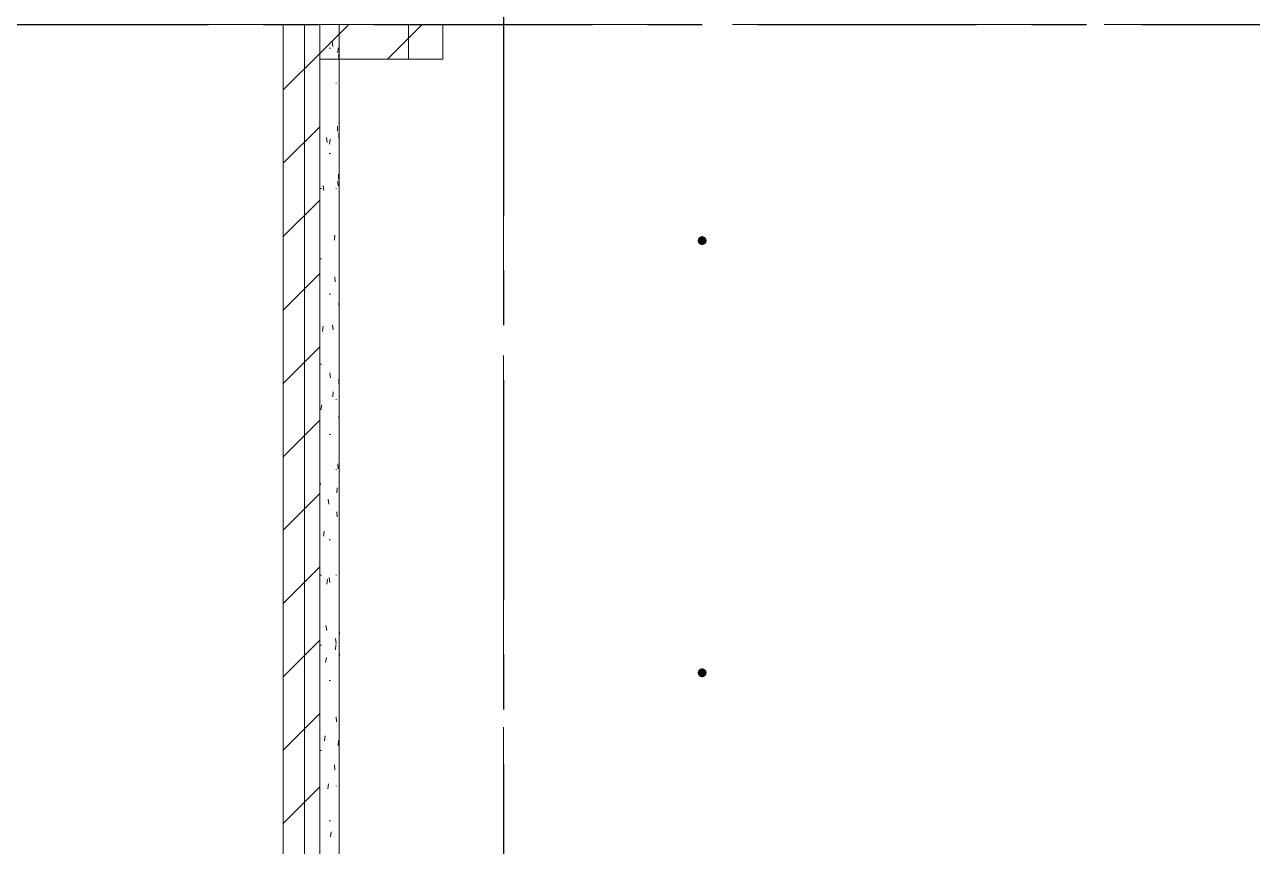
# Model space of a CAD drawing. Header units: millimetres. Extents: x -4000 to 187956, y -58990 to 162485.
# Drawn here: x 112730 to 119834, y 40696 to 45450 of the extents above; entities that cross this region are included whole.
import ezdxf

# ---------------------------------------------------------------- set-up
doc = ezdxf.new("R2010")
doc.units = ezdxf.units.MM
for name, pattern in [('Dash 1_16_', [317.5, 158.75, -158.75]), ('Grid Line', [2222.5, 1270, -317.5, 317.5, -317.5]), ('Grid Line 12_5mm', [2150, 1250, -300, 300, -300])]:
    doc.linetypes.add(name, pattern=pattern)
for name, color, linetype, lineweight in [('A-WALL', 113, 'Continuous', 13), ('A-WALL-PATT', 111, 'Continuous', 13), ('F-SPRN', 3, 'Continuous', 9), ('P-PIPE', 3, 'Continuous', 9), ('P-PIPE-CNTR', 3, 'Continuous', 9), ('S-GRID', 1, 'Continuous', 30)]:
    doc.layers.add(name, color=color, linetype=linetype, lineweight=lineweight)
pattern_1 = [(45, (0, 0), (-212.132, 212.132), [])]

# ---------------------------------------------------------------- blocks, each defined once
blk = doc.blocks.new('FP_937-FFS - TANG 1')
at = {"layer": 'A-WALL', "color": 35, "lineweight": 15}
blk.add_line((114549.8, 45250), (114549.8, 45450), dxfattribs=at)
at = {"layer": 'A-WALL', "color": 50, "lineweight": 15}
blk.add_line((114549.8, 35650.1), (114549.8, 45250), dxfattribs=at)
at = {"layer": 'A-WALL-PATT', "color": 9, "lineweight": 9}
for p, q in [((114510.1, 45351.9), (114513.3, 45322.9)), ((114500.1, 45313.6), (114492.7, 45313.6)), ((114541.9, 45286.2), (114543.4, 45315.3)), ((114546.1, 45277.5), (114547.1, 45250))]:
    blk.add_line(p, q, dxfattribs=at)
at = {"layer": 'A-WALL-PATT', "color": 8, "lineweight": 9}
for p, q in [((114547.1, 45250), (114547.1, 45248.5)), ((114534.3, 45110.4), (114529.9, 45110.4)), ((114549.9, 44907.2), (114548.6, 44907.2)), ((114539.3, 44832.7), (114541, 44861.7)), ((114476.7, 44796.7), (114480.9, 44767.7)), ((114493.4, 44758.3), (114497.2, 44787.3)), ((114547.7, 44824), (114548.5, 44794.9)), ((114500.1, 44704), (114492.7, 44704)), ((114542.4, 44546.4), (114543.8, 44517.3)), ((114545.7, 44555.1), (114546.8, 44584.1)), ((114447.5, 44500.8), (114439.5, 44500.8)), ((114456.3, 44519.2), (114461.1, 44490.1)), ((114534.3, 44500.8), (114529.9, 44500.8)), ((114549.6, 44277.5), (114550.1, 44306.6)), ((114522.3, 44203.2), (114525, 44232.2)), ((114447.5, 44094.4), (114439.5, 44094.4)), ((114549.9, 44094.4), (114548.6, 44094.4)), ((114524.3, 43991.2), (114526.8, 43962.2)), ((114500.1, 43891.2), (114492.7, 43891.2)), ((114548.5, 43824), (114549.2, 43853)), ((114452.6, 43675.2), (114457.5, 43704.3)), ((114511.5, 43713.7), (114514.6, 43684.6)), ((114447.5, 43484.8), (114439.5, 43484.8)), ((114549.9, 43484.8), (114548.6, 43484.8)), ((114496.3, 43436.1), (114499.9, 43407)), ((114547, 43370.4), (114547.9, 43399.5)), ((114512.9, 43296), (114515.9, 43325.1)), ((114534.3, 43281.6), (114529.9, 43281.6)), ((114444.4, 43221.7), (114449.5, 43250.7)), ((114548.1, 43185.7), (114548.9, 43156.7)), ((114500.1, 43078.4), (114492.7, 43078.4)), ((114550.2, 43092.8), (114550.6, 43121.9)), ((114534.3, 42875.2), (114529.9, 42875.2)), ((114543, 42908.1), (114544.4, 42879.1)), ((114439.5, 42787.8), (114441.2, 42797.2)), ((114535.5, 42740.9), (114537.4, 42769.9)), ((114485.3, 42704.9), (114489.3, 42675.9)), ((114535.5, 42630.6), (114537.4, 42601.5)), ((114549.9, 42672), (114548.6, 42672)), ((114458.4, 42490.5), (114463.2, 42519.6)), ((114500.1, 42468.8), (114492.7, 42468.8)), ((114447.5, 42265.6), (114439.5, 42265.6)), ((114478.6, 42213), (114482.8, 42242)), ((114491.7, 42251.4), (114495.6, 42222.4)), ((114534.3, 42265.6), (114529.9, 42265.6)), ((114473.4, 41973.8), (114477.7, 41944.8)), ((114550.6, 41908.2), (114550.9, 41937.2)), ((114447.5, 41859.2), (114439.5, 41859.2)), ((114528.4, 41833.8), (114530.7, 41862.8)), ((114529.4, 41899.4), (114531.7, 41870.4)), ((114549.9, 41859.2), (114548.6, 41859.2)), ((114471.5, 41759.4), (114475.9, 41788.5)), ((114550.7, 41825.1), (114550.9, 41796)), ((114500.1, 41656), (114492.7, 41656)), ((114533, 41445.9), (114535.1, 41416.9)), ((114464.1, 41305.9), (114468.7, 41334.9)), ((114544.6, 41278.6), (114545.8, 41307.7)), ((114447.5, 41249.6), (114439.5, 41249.6)), ((114549.9, 41249.6), (114548.6, 41249.6)), ((114522.3, 41168.3), (114524.9, 41139.3)), ((114549.6, 41093.9), (114550.1, 41064.9)), ((114483.6, 41028.3), (114487.6, 41057.3)), ((114534.3, 41046.4), (114529.9, 41046.4)), ((114500.1, 40843.2), (114492.7, 40843.2)), ((114500.6, 40750.7), (114504.1, 40779.7))]:
    blk.add_line(p, q, dxfattribs=at)
blk = doc.blocks.new('Walls 3 - Walls 1-597475-FFS - TANG 1')
at = {"layer": 'A-WALL-PATT', "lineweight": 9}
h = blk.add_hatch(dxfattribs=at)
h.set_pattern_fill('FP_12', color=250, style=0, pattern_type=2)
h.set_pattern_definition(pattern_1)
h.paths.add_polyline_path([(114438.4, 35450.3), (114438.4, 45450), (114226.6, 45450), (114226.6, 35450.3)])
at = {"layer": 'A-WALL', "color": 50, "lineweight": 15}
for p, q in [((114438.4, 45450), (114226.6, 45450)), ((114226.6, 45450), (114226.6, 35450.3)), ((114438.4, 35450.3), (114438.4, 45450)), ((114549.8, 35650.1), (114549.8, 45250))]:
    blk.add_line(p, q, dxfattribs=at)
at = {"layer": 'A-WALL', "color": 35, "lineweight": 15}
for p, q in [((114226.6, 45450), (114349.8, 45450)), ((114349.8, 35450.3), (114349.8, 45450)), ((114438.4, 45450), (114349.8, 45450)), ((114549.8, 45450), (114438.5, 45450)), ((114549.8, 45250), (114549.8, 45450))]:
    blk.add_line(p, q, dxfattribs=at)
at = {"layer": 'A-WALL', "color": 53, "lineweight": 15}
blk.add_line((114549.8, 45450), (114438.5, 45450), dxfattribs=at)
at = {"layer": 'A-WALL', "color": 50, "lineweight": 15}
blk.add_blockref('FP_937-FFS - TANG 1', (0, 0), dxfattribs=at)
blk = doc.blocks.new('CMF2_NHAXUONG_A_rvt-1-FFS - TANG 1')
at = {"layer": 'A-WALL-PATT', "lineweight": 9}
h = blk.add_hatch(dxfattribs=at)
h.set_pattern_fill('FP_12', color=250, style=0, pattern_type=2)
h.set_pattern_definition(pattern_1)
h.paths.add_polyline_path([(114950.1, 45250), (114950.1, 45450), (114438.5, 45450), (114438.5, 45250)])
h = blk.add_hatch(dxfattribs=at)
h.set_pattern_fill('FP_12', color=250, style=0, pattern_type=2)
h.set_pattern_definition(pattern_1)
h.paths.add_polyline_path([(114550.2, 45250), (115150.1, 45250), (115150.1, 45450), (114550.2, 45450)])
at = {"layer": 'A-WALL', "color": 53, "lineweight": 15}
for p, q in [((114350, 45450), (114350, 35450.3)), ((114350, 45450), (114438.4, 45450)), ((114549.8, 45450), (114438.5, 45450)), ((114550, 45250), (114550, 45450)), ((114950.1, 45450), (114550.2, 45450)), ((114950.1, 45450), (114950.1, 45250)), ((114550.2, 45250), (114950.1, 45250))]:
    blk.add_line(p, q, dxfattribs=at)
at = {"layer": 'A-WALL', "color": 35, "lineweight": 15}
for p, q in [((114350, 35450.3), (114350, 45450)), ((114438.4, 45450), (114350, 45450)), ((114438.5, 45450), (114549.9, 45450)), ((114549.9, 45450), (114549.9, 45250)), ((114550, 45450), (114550, 45250)), ((114549.9, 45250), (114438.5, 45250)), ((114550, 35650.1), (114550, 45250))]:
    blk.add_line(p, q, dxfattribs=at)
at = {"layer": 'A-WALL', "color": 71, "lineweight": 15}
blk.add_line((114438.5, 45450), (114549.8, 45450), dxfattribs=at)
at = {"layer": 'A-WALL', "color": 50, "lineweight": 15}
for p, q in [((114950.1, 45450), (114438.5, 45450)), ((114438.5, 45450), (114438.5, 45250)), ((114550.2, 45450), (114550.2, 45250)), ((114950.1, 45250), (114950.1, 45450)), ((115150.1, 45250), (115150.1, 45450)), ((114438.5, 45250), (114950.1, 45250)), ((114550, 45250), (114550, 35650.1)), ((114550.2, 45250), (115150.1, 45250))]:
    blk.add_line(p, q, dxfattribs=at)
at = {"layer": 'S-GRID', "linetype": 'Grid Line 12_5mm', "lineweight": 9}
for p, q in [((115500, 161185.2), (115500, -16487.4)), ((-824.3, 45450), (183641.1, 45450))]:
    blk.add_line(p, q, dxfattribs=at)
at = {"layer": 'A-WALL', "color": 250, "lineweight": 9}
blk.add_blockref('Walls 3 - Walls 1-597475-FFS - TANG 1', (0, 0), dxfattribs=at)
blk = doc.blocks.new('Sprinkler_Up - DN20-V709-FFS - TANG 1')
at = {"layer": 'F-SPRN', "transparency": 33554534}
for points in [[(-13.5, 0), (-3.9, 0.7), (-1.7, 2.9), (-1.2, 3.5), (-0.6, 4), (0.6, 4), (1.2, 3.5), (1.7, 2.9), (4.6, 0), (22.2, 0), (18, 13.1), (6.9, 21.2), (-6.9, 21.2), (-18, 13.1), (-22.2, 0)], [(0, -21.2), (6.9, -21.2), (18, -13.1), (22.2, 0), (3.9, -0.7), (1.7, -2.9), (1.2, -3.5), (0.6, -4), (-0.6, -4), (-1.2, -3.5), (-1.7, -2.9), (-4.6, 0), (-22.2, 0), (-18, -13.1), (-6.9, -21.2)], [(0, -16.7), (4.3, -16.1), (11.8, -11.8), (16.1, -4.3), (16.1, 4.3), (11.8, 11.8), (8.3, 14.4), (0, 16.7), (-4.3, 16.1), (-11.8, 11.8), (-16.1, 4.3), (-16.1, -4.3), (-11.8, -11.8), (-8.3, -14.4)], [(0, -15.6), (7.8, -13.5), (13.5, -7.8), (15.1, -4), (15.1, 4), (13.5, 7.8), (7.8, 13.5), (0, 15.6), (-7.8, 13.5), (-11, 11), (-15.1, 4), (-15.1, -4), (-11, -11), (-7.8, -13.5)], [(-10.9, -5.5), (-10.9, 5.4), (-14.5, 5.4), (-14.5, -5.5)], [(-7.7, -5.5), (-7.7, 5.4), (-10.9, 5.4), (-10.9, -5.5)], [(0, -5.5), (0, 5.4), (-7.7, 5.4), (-7.7, -5.5)], [(0, 0), (5.7, 0), (2.9, 4.9), (-2.9, 4.9), (-5.7, 0)], [(2.9, -4.9), (5.7, 0), (-5.7, 0), (-2.9, -4.9)], [(0, 0), (4.6, 0), (0, 4.6), (-4.6, 0)], [(0, -4.6), (4.6, 0), (-4.6, 0)], [(0, -2.6), (1.3, 0), (-1.8, 0)], [(-1.3, 0), (1.8, 0), (0, 2.6)], [(7.7, -5.5), (7.7, 5.4), (0, 5.4), (0, -5.5)], [(10.9, -5.5), (10.9, 5.4), (7.7, 5.4), (7.7, -5.5)], [(14.5, -5.5), (14.5, 5.4), (10.9, 5.4), (10.9, -5.5)]]:
    blk.add_hatch(color=1, dxfattribs=at).paths.add_polyline_path(points)
at = {"layer": 'F-SPRN', "color": 1}
for p, q in [((-11.5, 5.4), (-14.5, 5.4)), ((-14.5, 5.4), (-11.3, 5.4)), ((-14.5, 5.4), (-14.5, 3.7)), ((-14.5, 3.3), (-14.5, 0)), ((-11.5, 5.4), (-11.5, 4)), ((-10.9, 1.9), (-10.9, 3.6)), ((-10.8, 5.4), (-8, 5.4)), ((-8.1, 5.4), (-10.8, 5.4)), ((-8.1, 5.4), (-8.1, 2.8)), ((-8.1, 2.5), (-8.1, 0.7)), ((-7.7, 4.8), (-7.7, 2.7)), ((-7.7, 4.8), (-7.7, 2.7)), ((-7.7, 2.1), (-7.7, 0.5)), ((-7.7, 2.1), (-7.7, 0.5)), ((-6.7, 5.4), (-4.7, 5.4)), ((-5.8, 3.8), (-5.8, 2.2)), ((-2.1, 0), (-2.1, 0)), ((-2.1, 0), (-2.1, -0.1)), ((-0.6, 2), (-0.6, 2)), ((-0.5, 2), (-0.6, 2)), ((0, 2.1), (-0.1, 2.1)), ((2.1, 0), (2.1, 0.1)), ((2.1, 0), (2.1, 0)), ((4.7, 5.4), (6.5, 5.4)), ((7.7, 5.4), (10.8, 5.4)), ((7.7, 5.2), (7.7, 2.7)), ((7.7, 5.2), (7.7, 2.7)), ((7.7, 2.3), (7.7, 0.5)), ((7.7, 2.3), (7.7, 0.5)), ((10.8, 5.4), (8.1, 5.4)), ((8.1, 5.4), (8.1, 2.8)), ((8.1, 2.5), (8.1, 0.4)), ((10.9, 5.4), (14.5, 5.4)), ((10.9, 3.6), (10.9, 0.2)), ((14.5, 5.4), (11.5, 5.4)), ((11.5, 5.4), (11.5, 4)), ((11.5, 3), (11.5, 0.2)), ((14.5, 5.4), (14.5, -5.5)), ((-14.5, -1.3), (-14.5, -3.7)), ((-11.1, -5.5), (-14.5, -5.5)), ((-14.5, -5.5), (-11.5, -5.5)), ((-10.9, -2.6), (-10.9, -1.3)), ((-10.8, -5.5), (-8.1, -5.5)), ((-7.8, -5.5), (-10.8, -5.5)), ((-8.1, -4.2), (-8.1, -5.5)), ((-7.7, -2.7), (-7.7, -4)), ((-7.7, -2.7), (-7.7, -4)), ((-7, -5.5), (-5.8, -5.5)), ((-4.8, -5.5), (-7, -5.5)), ((-5.8, -2.3), (-5.8, -3.8)), ((-2, -0.5), (-2, -0.6)), ((-2, -0.6), (-2, -0.7)), ((-2, -0.7), (-1.9, -0.7)), ((-1.9, -0.7), (-1.9, -0.8)), ((-1.9, -0.8), (-1.9, -0.9)), ((-1.9, -0.9), (-1.8, -1)), ((-1.8, -1), (-1.8, -1.1)), ((-1.8, -1), (-1.8, -1)), ((-1.8, -1.1), (-1.7, -1.2)), ((-1.7, -1.2), (-1.7, -1.2)), ((-1.7, -1.2), (-1.6, -1.3)), ((-1.6, -1.3), (-1.6, -1.4)), ((-1.6, -1.4), (-1.5, -1.4)), ((-1.5, -1.4), (-1.4, -1.5)), ((-1.4, -1.5), (-1.4, -1.5)), ((-1.4, -1.5), (-1.3, -1.6)), ((-1.3, -1.6), (-1.3, -1.7)), ((-1.3, -1.7), (-1.2, -1.7)), ((-1.2, -1.7), (-1.1, -1.7)), ((-1.1, -1.7), (-1.1, -1.8)), ((-1.1, -1.8), (-1, -1.8)), ((-1, -1.8), (-0.9, -1.9)), ((-0.9, -1.9), (-0.8, -1.9)), ((-0.8, -1.9), (-0.8, -1.9)), ((-0.8, -1.9), (-0.7, -2)), ((-0.7, -2), (-0.6, -2)), ((-0.6, -2), (-0.5, -2)), ((-0.5, -2), (-0.4, -2)), ((-0.4, -2), (-0.4, -2)), ((-0.4, -2), (-0.3, -2.1)), ((-0.3, -2.1), (-0.2, -2.1)), ((-0.2, -2.1), (-0.1, -2.1)), ((-0.1, -2.1), (0, -2.1)), ((0, -2.1), (0.1, -2.1)), ((0.1, -2.1), (0.1, -2.1)), ((0.1, -2.1), (0.2, -2.1)), ((0.2, -2.1), (0.3, -2.1)), ((0.3, -2.1), (0.4, -2)), ((0.4, -2), (0.5, -2)), ((0.5, -2), (0.6, -2)), ((0.6, -2), (0.6, -2)), ((0.6, -2), (0.7, -2)), ((0.7, -2), (0.8, -1.9)), ((0.8, -1.9), (0.9, -1.9)), ((0.9, -1.9), (1, -1.8)), ((0.9, -1.9), (0.9, -1.9)), ((1, -1.8), (1.1, -1.8)), ((1.2, -1.7), (1.3, -1.6)), ((1.3, -1.6), (1.4, -1.6)), ((1.4, -1.6), (1.4, -1.5)), ((1.4, -1.5), (1.5, -1.5)), ((1.5, -1.4), (1.6, -1.3)), ((1.5, -1.5), (1.5, -1.4)), ((1.6, -1.3), (1.7, -1.2)), ((1.6, -1.3), (1.6, -1.3)), ((1.7, -1.2), (1.7, -1.1)), ((1.7, -1.1), (1.8, -1.1)), ((1.8, -1), (1.9, -0.9)), ((1.8, -1.1), (1.8, -1)), ((1.9, -0.8), (2, -0.7)), ((1.9, -0.9), (1.9, -0.8)), ((1.9, -0.8), (1.9, -0.8)), ((2, -0.4), (2.1, -0.3)), ((2, -0.5), (2, -0.4)), ((2, -0.6), (2, -0.5)), ((2, -0.5), (2, -0.5)), ((2, -0.7), (2, -0.6)), ((2.1, -0.1), (2.1, 0)), ((2.1, -0.2), (2.1, -0.1)), ((2.1, -0.3), (2.1, -0.2)), ((7, -5.5), (4.8, -5.5)), ((5.8, -2.2), (5.8, -3.8)), ((5.8, -5.5), (7, -5.5)), ((7.7, -0.5), (7.7, -2.3)), ((7.7, -0.5), (7.7, -2.3)), ((7.7, -2.7), (7.7, -5.4)), ((7.7, -2.7), (7.7, -5.4)), ((10.8, -5.5), (7.7, -5.5)), ((8.1, -0.4), (8.1, -2.5)), ((8.1, -2.8), (8.1, -5.5)), ((8.1, -5.5), (10.8, -5.5)), ((10.9, -0.2), (10.9, -3.6)), ((14.5, -5.5), (10.9, -5.5)), ((11.5, -0.2), (11.5, -3)), ((11.5, -4), (11.5, -5.5)), ((11.5, -5.5), (14.5, -5.5))]:
    blk.add_line(p, q, dxfattribs=at)
at = {"layer": 'F-SPRN', "color": 1, "flags": 128}
for points in [[(-0.6, 2), (-0.7, 2), (-0.8, 1.9), (-0.9, 1.9), (-0.9, 1.9), (-1, 1.8), (-1.1, 1.8), (-1.2, 1.7), (-1.2, 1.7), (-1.3, 1.6), (-1.4, 1.6), (-1.4, 1.5), (-1.5, 1.5), (-1.5, 1.4), (-1.6, 1.3), (-1.6, 1.3), (-1.7, 1.2), (-1.7, 1.1), (-1.8, 1.1), (-1.8, 1), (-1.9, 0.9), (-1.9, 0.8), (-1.9, 0.8), (-2, 0.7), (-2, 0.6), (-2, 0.5), (-2, 0.5), (-2, 0.4), (-2.1, 0.3), (-2.1, 0.2), (-2.1, 0.1), (-2.1, 0)], [(-0.1, 2.1), (-0.1, 2.1), (-0.2, 2.1), (-0.3, 2.1), (-0.4, 2), (-0.5, 2)], [(2.1, 0.1), (2.1, 0.2), (2.1, 0.2), (2.1, 0.3), (2, 0.4), (2, 0.5), (2, 0.6), (2, 0.7), (1.9, 0.7), (1.9, 0.8), (1.9, 0.9), (1.8, 1), (1.8, 1), (1.8, 1.1), (1.7, 1.2), (1.7, 1.2), (1.6, 1.3), (1.6, 1.4), (1.5, 1.4), (1.4, 1.5), (1.4, 1.5), (1.3, 1.6), (1.3, 1.7), (1.2, 1.7), (1.1, 1.7), (1.1, 1.8), (1, 1.8), (0.9, 1.9), (0.8, 1.9), (0.8, 1.9), (0.7, 2), (0.6, 2), (0.5, 2), (0.4, 2), (0.4, 2), (0.3, 2.1), (0.2, 2.1), (0.1, 2.1), (0, 2.1)], [(-2.1, -0.1), (-2.1, -0.2), (-2.1, -0.2), (-2.1, -0.3)], [(-2.1, -0.3), (-2, -0.4), (-2, -0.5)], [(1.1, -1.8), (1.2, -1.7), (1.2, -1.7)]]:
    blk.add_lwpolyline(points, dxfattribs=at)
at = {"layer": 'F-SPRN', "color": 1}
for radius, start, end in [(22.2, 360, 180), (21.9, 165.67731, 179.2615), (21.9, 144.76984, 164.81509), (21.9, 126.69417, 143.27011), (16.7, 167.68021, 180), (16.7, 167.68021, 180), (16.7, 155.38786, 164.96934), (16.7, 155.38786, 164.96934), (15.6, 166.42653, 180), (15.6, 166.42653, 180), (15.6, 150.94093, 165), (15.6, 159.61394, 165), (16.7, 136.72135, 149.93102), (16.7, 136.72135, 149.93102), (15.6, 150.94093, 156.38455), (15.6, 138.42141, 150), (15.6, 138.42141, 150), (21.9, 108.26214, 125.75069), (16.7, 121.41808, 130.57514), (16.7, 121.41808, 130.57514), (15.6, 120.52623, 133.2078), (15.6, 120.52623, 133.2078), (16.7, 106.59952, 120), (16.7, 106.59952, 120), (15.6, 114.43632, 119.98126), (15.6, 114.43632, 119.98126), (21.9, 99.348, 107.90102), (4.63, 155.78319, 180), (4.63, 155.78319, 180), (16.7, 96.41428, 105), (16.7, 96.41428, 105), (4.63, 109.01924, 138.27027), (4.63, 109.01924, 138.27027), (21.9, 90.14502, 98.85032), (15.6, 95.57619, 100.68426), (15.6, 95.57619, 100.68426), (2.56, 109.01924, 168.82781), (2.56, 109.01924, 168.82781), (2.04, 109.01924, 180), (16.7, 83.06841, 90), (16.7, 83.06841, 90), (4.63, 17.95923, 90), (4.63, 17.95923, 90), (3.81, 57.05771, 90), (2.56, 14.55988, 90), (2.56, 14.55988, 90), (2.04, 10.47029, 90), (21.9, 72.55828, 89.46239), (15.6, 75.57295, 80.58917), (15.6, 75.57295, 80.58917), (3.81, 16.16047, 43.83585), (15.6, 67.56142, 74.5481), (15.6, 67.56142, 74.5481), (16.7, 60, 75), (16.7, 60, 75), (15.6, 60.01874, 65.56368), (15.6, 60.01874, 65.56368), (21.9, 54.24931, 71.73786), (15.6, 46.7922, 60), (15.6, 46.7922, 60), (16.7, 49.42486, 58.58192), (16.7, 49.42486, 58.58192), (15.6, 30, 41.57859), (15.6, 30, 41.57859), (16.7, 30, 43.27865), (16.7, 30, 43.27865), (21.9, 36.72989, 53.30583), (15.6, 23.61545, 29.56463), (15.6, 15, 29.56463), (15.6, 15, 20.38606), (16.7, 15, 24.61214), (16.7, 15, 24.61214), (15.6, 360, 13.66176), (15.6, 0, 13.66176), (16.7, 360, 12.31979), (16.7, 0, 12.31979), (21.9, 15.18491, 35.23016), (21.9, 0.7385, 14.32269), (22.2, 180, 360), (21.9, 180.7385, 194.32269), (21.9, 195.18491, 215.23016), (21.9, 216.72989, 233.30583), (16.7, 180, 192.31979), (16.7, 180, 192.31979), (16.7, 195.03066, 204.61214), (16.7, 195.03066, 204.61214), (15.6, 181.90822, 193.66176), (15.6, 181.90822, 193.66176), (15.6, 197.33389, 209.56463), (15.6, 197.33389, 209.56463), (16.7, 210.06898, 223.27865), (16.7, 210.06898, 223.27865), (15.6, 212.54719, 221.57859), (15.6, 212.54719, 221.57859), (21.9, 234.24931, 251.73786), (16.7, 229.42486, 238.58192), (16.7, 229.42486, 238.58192), (15.6, 233.79501, 240), (15.6, 233.79501, 240), (16.7, 240, 255), (16.7, 240, 255), (15.6, 240.01874, 254.5481), (15.6, 240.01874, 254.5481), (21.9, 252.55828, 269.46239), (4.63, 197.95923, 0), (4.63, 197.95923, 360), (15.6, 255, 267.63996), (15.6, 255, 267.63996), (3.81, 196.16047, 360), (2.56, 191.16773, 270), (2.56, 191.16773, 270), (2.04, 190.47029, 270), (16.7, 263.06841, 270), (16.7, 263.06841, 270), (2.04, 270, 0), (2.56, 270, 0), (2.56, 270, 360), (21.9, 270.14502, 278.85032), (15.6, 275.57619, 280.68426), (15.6, 275.57619, 280.68426), (16.7, 276.41428, 285), (16.7, 276.41428, 285), (21.9, 279.348, 287.90102), (16.7, 286.59952, 300), (16.7, 286.59952, 300), (15.6, 294.43632, 299.98126), (15.6, 294.43632, 299.98126), (21.9, 288.26214, 305.75069), (15.6, 300, 313.2078), (15.6, 300, 313.2078), (16.7, 301.41808, 310.57514), (16.7, 301.41808, 310.57514), (15.6, 318.42141, 330), (15.6, 318.42141, 330), (16.7, 316.72135, 330), (16.7, 316.72135, 330), (21.9, 306.69417, 323.27011), (15.6, 330.43537, 345), (15.6, 330.43537, 336.38455), (15.6, 339.61394, 345), (15.6, 346.33824, 360), (15.6, 346.33824, 360), (16.7, 335.38786, 345), (16.7, 335.38786, 345), (16.7, 347.68021, 360), (16.7, 347.68021, 360), (21.9, 324.76984, 344.81509), (21.9, 345.67731, 359.2615)]:
    blk.add_arc((0, 0), radius, start, end, dxfattribs=at)
blk = doc.blocks.new('Sprinkler_Up - DN20-V710-FFS - TANG 1')
at = {"layer": 'F-SPRN', "transparency": 33554534}
for points in [[(-13.5, 0), (-3.9, 0.7), (-1.7, 2.9), (-1.2, 3.5), (-0.6, 4), (0.6, 4), (1.2, 3.5), (1.7, 2.9), (4.6, 0), (22.2, 0), (18, 13.1), (6.9, 21.2), (-6.9, 21.2), (-18, 13.1), (-22.2, 0)], [(0, -21.2), (6.9, -21.2), (18, -13.1), (22.2, 0), (3.9, -0.7), (1.7, -2.9), (1.2, -3.5), (0.6, -4), (-0.6, -4), (-1.2, -3.5), (-1.7, -2.9), (-4.6, 0), (-22.2, 0), (-18, -13.1), (-6.9, -21.2)], [(0, -16.7), (4.3, -16.1), (11.8, -11.8), (16.1, -4.3), (16.1, 4.3), (11.8, 11.8), (8.3, 14.4), (0, 16.7), (-4.3, 16.1), (-11.8, 11.8), (-16.1, 4.3), (-16.1, -4.3), (-11.8, -11.8), (-8.3, -14.4)], [(0, -15.6), (7.8, -13.5), (13.5, -7.8), (15.1, -4), (15.1, 4), (13.5, 7.8), (7.8, 13.5), (0, 15.6), (-7.8, 13.5), (-11, 11), (-15.1, 4), (-15.1, -4), (-11, -11), (-7.8, -13.5)], [(-10.9, -5.5), (-10.9, 5.4), (-14.5, 5.4), (-14.5, -5.5)], [(-7.7, -5.5), (-7.7, 5.4), (-10.9, 5.4), (-10.9, -5.5)], [(0, -5.5), (0, 5.4), (-7.7, 5.4), (-7.7, -5.5)], [(0, 0), (5.7, 0), (2.9, 4.9), (-2.9, 4.9), (-5.7, 0)], [(2.9, -4.9), (5.7, 0), (-5.7, 0), (-2.9, -4.9)], [(0, 0), (4.6, 0), (0, 4.6), (-4.6, 0)], [(0, -4.6), (4.6, 0), (-4.6, 0)], [(0, -2.6), (1.3, 0), (-1.8, 0)], [(-1.3, 0), (1.8, 0), (0, 2.6)], [(7.7, -5.5), (7.7, 5.4), (0, 5.4), (0, -5.5)], [(10.9, -5.5), (10.9, 5.4), (7.7, 5.4), (7.7, -5.5)], [(14.5, -5.5), (14.5, 5.4), (10.9, 5.4), (10.9, -5.5)]]:
    blk.add_hatch(color=1, dxfattribs=at).paths.add_polyline_path(points)
at = {"layer": 'F-SPRN', "color": 1}
for p, q in [((-11.5, 5.4), (-14.5, 5.4)), ((-14.5, 5.4), (-11.3, 5.4)), ((-14.5, 5.4), (-14.5, 3.7)), ((-14.5, 3.3), (-14.5, 0)), ((-11.5, 5.4), (-11.5, 4)), ((-10.9, 1.9), (-10.9, 3.6)), ((-10.8, 5.4), (-8, 5.4)), ((-8.1, 5.4), (-10.8, 5.4)), ((-8.1, 5.4), (-8.1, 2.8)), ((-8.1, 2.5), (-8.1, 0.7)), ((-7.7, 4.8), (-7.7, 2.7)), ((-7.7, 4.8), (-7.7, 2.7)), ((-7.7, 2.1), (-7.7, 0.5)), ((-7.7, 2.1), (-7.7, 0.5)), ((-6.7, 5.4), (-4.7, 5.4)), ((-5.8, 3.8), (-5.8, 2.2)), ((-2.1, 0), (-2.1, 0)), ((-2.1, 0), (-2.1, -0.1)), ((-0.6, 2), (-0.6, 2)), ((-0.5, 2), (-0.6, 2)), ((0, 2.1), (-0.1, 2.1)), ((2.1, 0), (2.1, 0.1)), ((2.1, 0), (2.1, 0)), ((4.7, 5.4), (6.5, 5.4)), ((7.7, 5.4), (10.8, 5.4)), ((7.7, 5.2), (7.7, 2.7)), ((7.7, 5.2), (7.7, 2.7)), ((7.7, 2.3), (7.7, 0.5)), ((7.7, 2.3), (7.7, 0.5)), ((10.8, 5.4), (8.1, 5.4)), ((8.1, 5.4), (8.1, 2.8)), ((8.1, 2.5), (8.1, 0.4)), ((10.9, 5.4), (14.5, 5.4)), ((10.9, 3.6), (10.9, 0.2)), ((14.5, 5.4), (11.5, 5.4)), ((11.5, 5.4), (11.5, 4)), ((11.5, 3), (11.5, 0.2)), ((14.5, 5.4), (14.5, -5.5)), ((-14.5, -1.3), (-14.5, -3.7)), ((-11.1, -5.5), (-14.5, -5.5)), ((-14.5, -5.5), (-11.5, -5.5)), ((-10.9, -2.6), (-10.9, -1.3)), ((-10.8, -5.5), (-8.1, -5.5)), ((-7.8, -5.5), (-10.8, -5.5)), ((-8.1, -4.2), (-8.1, -5.5)), ((-7.7, -2.7), (-7.7, -4)), ((-7.7, -2.7), (-7.7, -4)), ((-7, -5.5), (-5.8, -5.5)), ((-4.8, -5.5), (-7, -5.5)), ((-5.8, -2.3), (-5.8, -3.8)), ((-2.1, -0.3), (-2, -0.4)), ((-2, -0.4), (-2, -0.5)), ((-2, -0.5), (-2, -0.6)), ((-2, -0.6), (-2, -0.7)), ((-2, -0.7), (-1.9, -0.7)), ((-1.9, -0.7), (-1.9, -0.8)), ((-1.9, -0.8), (-1.9, -0.9)), ((-1.9, -0.9), (-1.8, -1)), ((-1.8, -1.1), (-1.7, -1.2)), ((-1.7, -1.2), (-1.7, -1.2)), ((-1.7, -1.2), (-1.6, -1.3)), ((-1.6, -1.3), (-1.6, -1.4)), ((-1.6, -1.4), (-1.5, -1.4)), ((-1.5, -1.4), (-1.4, -1.5)), ((-1.4, -1.5), (-1.4, -1.5)), ((-1.4, -1.5), (-1.3, -1.6)), ((-1.3, -1.6), (-1.3, -1.7)), ((-1.3, -1.7), (-1.2, -1.7)), ((-1.2, -1.7), (-1.1, -1.7)), ((-1.1, -1.7), (-1.1, -1.8)), ((-1.1, -1.8), (-1, -1.8)), ((-0.8, -1.9), (-0.8, -1.9)), ((-0.8, -1.9), (-0.7, -2)), ((-0.5, -2), (-0.4, -2)), ((-0.3, -2.1), (-0.2, -2.1)), ((-0.2, -2.1), (-0.1, -2.1)), ((-0.1, -2.1), (0, -2.1)), ((0, -2.1), (0.1, -2.1)), ((0.1, -2.1), (0.1, -2.1)), ((0.1, -2.1), (0.2, -2.1)), ((0.2, -2.1), (0.3, -2.1)), ((0.3, -2.1), (0.4, -2)), ((0.4, -2), (0.5, -2)), ((0.5, -2), (0.6, -2)), ((0.6, -2), (0.6, -2)), ((0.6, -2), (0.7, -2)), ((0.7, -2), (0.8, -1.9)), ((0.8, -1.9), (0.9, -1.9)), ((1, -1.8), (1.1, -1.8)), ((1.1, -1.8), (1.2, -1.7)), ((1.2, -1.7), (1.3, -1.6)), ((1.2, -1.7), (1.2, -1.7)), ((1.3, -1.6), (1.4, -1.6)), ((1.4, -1.6), (1.4, -1.5)), ((1.4, -1.5), (1.5, -1.5)), ((1.5, -1.4), (1.6, -1.3)), ((1.5, -1.5), (1.5, -1.4)), ((1.6, -1.3), (1.7, -1.2)), ((1.6, -1.3), (1.6, -1.3)), ((1.7, -1.2), (1.7, -1.1)), ((1.7, -1.1), (1.8, -1.1)), ((1.8, -1), (1.9, -0.9)), ((1.8, -1.1), (1.8, -1)), ((1.9, -0.8), (2, -0.7)), ((1.9, -0.9), (1.9, -0.8)), ((1.9, -0.8), (1.9, -0.8)), ((2, -0.4), (2.1, -0.3)), ((2, -0.5), (2, -0.4)), ((2, -0.6), (2, -0.5)), ((2, -0.5), (2, -0.5)), ((2, -0.7), (2, -0.6)), ((2.1, -0.1), (2.1, 0)), ((2.1, -0.2), (2.1, -0.1)), ((2.1, -0.3), (2.1, -0.2)), ((7, -5.5), (4.8, -5.5)), ((5.8, -2.2), (5.8, -3.8)), ((5.8, -5.5), (7, -5.5)), ((7.7, -0.5), (7.7, -2.3)), ((7.7, -0.5), (7.7, -2.3)), ((7.7, -2.7), (7.7, -5.4)), ((7.7, -2.7), (7.7, -5.4)), ((10.8, -5.5), (7.7, -5.5)), ((8.1, -0.4), (8.1, -2.5)), ((8.1, -2.8), (8.1, -5.5)), ((8.1, -5.5), (10.8, -5.5)), ((10.9, -0.2), (10.9, -3.6)), ((14.5, -5.5), (10.9, -5.5)), ((11.5, -0.2), (11.5, -3)), ((11.5, -4), (11.5, -5.5)), ((11.5, -5.5), (14.5, -5.5))]:
    blk.add_line(p, q, dxfattribs=at)
at = {"layer": 'F-SPRN', "color": 1, "flags": 128}
for points in [[(-0.6, 2), (-0.7, 2), (-0.8, 1.9), (-0.9, 1.9), (-0.9, 1.9), (-1, 1.8), (-1.1, 1.8), (-1.2, 1.7), (-1.2, 1.7), (-1.3, 1.6), (-1.4, 1.6), (-1.4, 1.5), (-1.5, 1.5), (-1.5, 1.4), (-1.6, 1.3), (-1.6, 1.3), (-1.7, 1.2), (-1.7, 1.1), (-1.8, 1.1), (-1.8, 1), (-1.9, 0.9), (-1.9, 0.8), (-1.9, 0.8), (-2, 0.7), (-2, 0.6), (-2, 0.5), (-2, 0.5), (-2, 0.4), (-2.1, 0.3), (-2.1, 0.2), (-2.1, 0.1), (-2.1, 0)], [(-0.1, 2.1), (-0.1, 2.1), (-0.2, 2.1), (-0.3, 2.1), (-0.4, 2), (-0.5, 2)], [(2.1, 0.1), (2.1, 0.2), (2.1, 0.2), (2.1, 0.3), (2, 0.4), (2, 0.5), (2, 0.6), (2, 0.7), (1.9, 0.7), (1.9, 0.8), (1.9, 0.9), (1.8, 1), (1.8, 1), (1.8, 1.1), (1.7, 1.2), (1.7, 1.2), (1.6, 1.3), (1.6, 1.4), (1.5, 1.4), (1.4, 1.5), (1.4, 1.5), (1.3, 1.6), (1.3, 1.7), (1.2, 1.7), (1.1, 1.7), (1.1, 1.8), (1, 1.8), (0.9, 1.9), (0.8, 1.9), (0.8, 1.9), (0.7, 2), (0.6, 2), (0.5, 2), (0.4, 2), (0.4, 2), (0.3, 2.1), (0.2, 2.1), (0.1, 2.1), (0, 2.1)], [(-2.1, -0.1), (-2.1, -0.2), (-2.1, -0.2), (-2.1, -0.3)], [(-1.8, -1), (-1.8, -1), (-1.8, -1.1)], [(-1, -1.8), (-0.9, -1.9), (-0.8, -1.9)], [(-0.7, -2), (-0.6, -2), (-0.5, -2)], [(-0.4, -2), (-0.4, -2), (-0.3, -2.1)], [(0.9, -1.9), (0.9, -1.9), (1, -1.8)]]:
    blk.add_lwpolyline(points, dxfattribs=at)
at = {"layer": 'F-SPRN', "color": 1}
for radius, start, end in [(22.2, 360, 180), (21.9, 165.67731, 179.2615), (21.9, 144.76984, 164.81509), (21.9, 126.69417, 143.27011), (16.7, 167.68021, 180), (16.7, 167.68021, 180), (16.7, 155.38786, 164.96934), (16.7, 155.38786, 164.96934), (15.6, 166.42653, 180), (15.6, 166.42653, 180), (15.6, 150.94093, 165), (15.6, 159.61394, 165), (16.7, 136.72135, 149.93102), (16.7, 136.72135, 149.93102), (15.6, 150.94093, 156.38455), (15.6, 138.42141, 150), (15.6, 138.42141, 150), (21.9, 108.26214, 125.75069), (16.7, 121.41808, 130.57514), (16.7, 121.41808, 130.57514), (15.6, 120.52623, 133.2078), (15.6, 120.52623, 133.2078), (16.7, 106.59952, 120), (16.7, 106.59952, 120), (15.6, 114.43632, 119.98126), (15.6, 114.43632, 119.98126), (21.9, 99.348, 107.90102), (4.63, 155.78319, 180), (4.63, 155.78319, 180), (16.7, 96.41428, 105), (16.7, 96.41428, 105), (4.63, 109.01924, 138.27027), (4.63, 109.01924, 138.27027), (21.9, 90.14502, 98.85032), (15.6, 95.57619, 100.68426), (15.6, 95.57619, 100.68426), (2.56, 109.01924, 168.82781), (2.56, 109.01924, 168.82781), (2.04, 109.01924, 180), (16.7, 83.06841, 90), (16.7, 83.06841, 90), (4.63, 17.95923, 90), (4.63, 17.95923, 90), (3.81, 57.05771, 90), (2.56, 14.55988, 90), (2.56, 14.55988, 90), (2.04, 10.47029, 90), (21.9, 72.55828, 89.46239), (15.6, 75.57295, 80.58917), (15.6, 75.57295, 80.58917), (3.81, 16.16047, 43.83585), (15.6, 67.56142, 74.5481), (15.6, 67.56142, 74.5481), (16.7, 60, 75), (16.7, 60, 75), (15.6, 60.01874, 65.56368), (15.6, 60.01874, 65.56368), (21.9, 54.24931, 71.73786), (15.6, 46.7922, 60), (15.6, 46.7922, 60), (16.7, 49.42486, 58.58192), (16.7, 49.42486, 58.58192), (15.6, 30, 41.57859), (15.6, 30, 41.57859), (16.7, 30, 43.27865), (16.7, 30, 43.27865), (21.9, 36.72989, 53.30583), (15.6, 23.61545, 29.56463), (15.6, 15, 29.56463), (15.6, 15, 20.38606), (16.7, 15, 24.61214), (16.7, 15, 24.61214), (15.6, 360, 13.66176), (15.6, 0, 13.66176), (16.7, 360, 12.31979), (16.7, 0, 12.31979), (21.9, 15.18491, 35.23016), (21.9, 0.7385, 14.32269), (22.2, 180, 360), (21.9, 180.7385, 194.32269), (21.9, 195.18491, 215.23016), (21.9, 216.72989, 233.30583), (16.7, 180, 192.31979), (16.7, 180, 192.31979), (16.7, 195.03066, 204.61214), (16.7, 195.03066, 204.61214), (15.6, 181.90822, 193.66176), (15.6, 181.90822, 193.66176), (15.6, 197.33389, 209.56463), (15.6, 197.33389, 209.56463), (16.7, 210.06898, 223.27865), (16.7, 210.06898, 223.27865), (15.6, 212.54719, 221.57859), (15.6, 212.54719, 221.57859), (21.9, 234.24931, 251.73786), (16.7, 229.42486, 238.58192), (16.7, 229.42486, 238.58192), (15.6, 233.79501, 240), (15.6, 233.79501, 240), (16.7, 240, 255), (16.7, 240, 255), (15.6, 240.01874, 254.5481), (15.6, 240.01874, 254.5481), (21.9, 252.55828, 269.46239), (4.63, 197.95923, 0), (4.63, 197.95923, 360), (15.6, 255, 267.63996), (15.6, 255, 267.63996), (3.81, 196.16047, 360), (2.56, 191.16773, 270), (2.56, 191.16773, 270), (2.04, 190.47029, 270), (16.7, 263.06841, 270), (16.7, 263.06841, 270), (2.04, 270, 0), (2.56, 270, 0), (2.56, 270, 360), (21.9, 270.14502, 278.85032), (15.6, 275.57619, 280.68426), (15.6, 275.57619, 280.68426), (16.7, 276.41428, 285), (16.7, 276.41428, 285), (21.9, 279.348, 287.90102), (16.7, 286.59952, 300), (16.7, 286.59952, 300), (15.6, 294.43632, 299.98126), (15.6, 294.43632, 299.98126), (21.9, 288.26214, 305.75069), (15.6, 300, 313.2078), (15.6, 300, 313.2078), (16.7, 301.41808, 310.57514), (16.7, 301.41808, 310.57514), (15.6, 318.42141, 330), (15.6, 318.42141, 330), (16.7, 316.72135, 330), (16.7, 316.72135, 330), (21.9, 306.69417, 323.27011), (15.6, 330.43537, 345), (15.6, 330.43537, 336.38455), (15.6, 339.61394, 345), (15.6, 346.33824, 360), (15.6, 346.33824, 360), (16.7, 335.38786, 345), (16.7, 335.38786, 345), (16.7, 347.68021, 360), (16.7, 347.68021, 360), (21.9, 324.76984, 344.81509), (21.9, 345.67731, 359.2615)]:
    blk.add_arc((0, 0), radius, start, end, dxfattribs=at)
blk = doc.blocks.new('Steel_Transition_Threaded_HoaPhat - Standard-V953-FFS - TANG 1')
at = {"layer": 'P-PIPE', "lineweight": 13, "transparency": 33554534}
h = blk.add_hatch(color=1, dxfattribs=at)
h.paths.add_polyline_path([(49550, 126427.6), (49555.8, 126428.4), (49561.3, 126430.6), (49565.9, 126434.2), (49569.5, 126438.8), (49571.7, 126444.3), (49572.5, 126450.1), (49571.7, 126455.9), (49569.5, 126461.3), (49565.9, 126466), (49561.3, 126469.6), (49555.8, 126471.8), (49550, 126472.6), (49544.2, 126471.8), (49538.8, 126469.6), (49534.1, 126466), (49530.5, 126461.3), (49528.3, 126455.9), (49527.5, 126450.1), (49528.3, 126444.3), (49530.5, 126438.8), (49534.1, 126434.2), (49538.8, 126430.6), (49544.2, 126428.4)])
h.paths.add_polyline_path([(49550, 126430), (49544.8, 126430.7), (49540, 126432.7), (49535.8, 126435.9), (49532.6, 126440), (49530.6, 126444.9), (49529.9, 126450.1), (49530.6, 126455.3), (49532.6, 126460.1), (49535.8, 126464.3), (49540, 126467.5), (49544.8, 126469.5), (49550, 126470.2), (49555.2, 126469.5), (49560.1, 126467.5), (49564.2, 126464.3), (49567.4, 126460.1), (49569.4, 126455.3), (49570.1, 126450.1), (49569.4, 126444.9), (49567.4, 126440), (49564.2, 126435.9), (49560.1, 126432.7), (49555.2, 126430.7)])
for points in [[(49529.9, 126450.1), (49533.6, 126450.1), (49535.8, 126458.3), (49541.8, 126464.3), (49550, 126466.5), (49558.2, 126464.3), (49564.2, 126458.3), (49566.4, 126450.1), (49570.1, 126450.1), (49569.4, 126455.3), (49567.4, 126460.1), (49564.2, 126464.3), (49560.1, 126467.5), (49555.2, 126469.5), (49550, 126470.2), (49544.8, 126469.5), (49540, 126467.5), (49535.8, 126464.3), (49532.6, 126460.1), (49530.6, 126455.3)], [(49550, 126431.6), (49554.8, 126432.2), (49559.3, 126434.1), (49563.1, 126437), (49566, 126440.8), (49567.9, 126445.3), (49568.5, 126450.1), (49567.9, 126454.9), (49566, 126459.3), (49563.1, 126463.2), (49559.3, 126466.1), (49554.8, 126468), (49550, 126468.6), (49545.2, 126468), (49540.8, 126466.1), (49536.9, 126463.2), (49534, 126459.3), (49532.1, 126454.9), (49531.5, 126450.1), (49532.1, 126445.3), (49534, 126440.8), (49536.9, 126437), (49540.8, 126434.1), (49545.2, 126432.2)], [(49550, 126430), (49555.2, 126430.7), (49560.1, 126432.7), (49564.2, 126435.9), (49567.4, 126440), (49569.4, 126444.9), (49570.1, 126450.1), (49566.4, 126450.1), (49564.2, 126441.9), (49558.2, 126435.9), (49550, 126433.7), (49541.8, 126435.9), (49535.8, 126441.9), (49533.6, 126450.1), (49529.9, 126450.1), (49530.6, 126444.9), (49532.6, 126440), (49535.8, 126435.9), (49540, 126432.7), (49544.8, 126430.7)]]:
    blk.add_hatch(color=1, dxfattribs=at).paths.add_polyline_path(points)
at = {"layer": 'P-PIPE', "color": 20, "lineweight": 13}
for radius, start, end in [(22.5, 0, 180), (22.5, 0, 180), (20.1, 150, 162.74488), (20.1, 128.8856, 148.15532), (18.5, 136.42974, 150), (18.5, 136.42974, 150), (16.4, 141.9681, 150), (18.5, 123.49758, 133.20406), (18.5, 123.49758, 133.20406), (20.1, 109.68592, 125.00431), (16.4, 121.07383, 126.45372), (18.5, 106.81896, 120), (18.5, 106.81896, 120), (16.4, 113.40447, 120), (16.4, 107.46566, 111.9681), (20.1, 100.99748, 105), (18.5, 91.43525, 103.20464), (18.5, 91.43525, 103.20464), (16.4, 96.21321, 104.60424), (20.1, 90.52458, 98.50889), (18.5, 78.09865, 90), (18.5, 78.09865, 90), (20.1, 75.0607, 87.9279), (16.4, 66.9681, 75), (18.5, 60, 75), (18.5, 60, 75), (20.1, 54.99569, 75), (18.5, 46.79594, 56.50242), (18.5, 46.79594, 56.50242), (20.1, 31.84468, 51.1144), (16.4, 30, 38.0319), (18.5, 30, 43.57026), (18.5, 30, 43.57026), (20.1, 17.25512, 30), (22.5, 180, 0), (22.5, 180, 0), (20.1, 166.04994, 180), (20.1, 180, 193.95006), (20.1, 197.25512, 210), (18.5, 166.59392, 180), (18.5, 166.59392, 180), (18.5, 180, 193.40608), (18.5, 180, 193.40608), (18.5, 157.6232, 165), (18.5, 157.6232, 165), (18.5, 195, 202.3768), (18.5, 195, 202.3768), (20.1, 211.84468, 231.1144), (16.4, 180.81064, 191.45326), (16.4, 168.54674, 175.16067), (18.5, 210, 223.57026), (18.5, 210, 223.57026), (16.4, 158.0319, 163.50595), (16.4, 210.66354, 218.0319), (18.5, 226.79594, 236.50242), (18.5, 226.79594, 236.50242), (20.1, 234.99569, 255), (16.4, 230.47333, 236.63885), (18.5, 240, 255), (18.5, 240, 255), (16.4, 240, 246.59553), (16.4, 246.9681, 255), (20.1, 255.0607, 267.9279), (18.5, 258.09865, 270), (18.5, 258.09865, 270), (16.4, 264.1652, 268.50595), (20.1, 270.52458, 278.50889), (18.5, 271.43525, 283.20464), (18.5, 271.43525, 283.20464), (16.4, 276.45372, 283.90628), (20.1, 280.99748, 285), (16.4, 287.46566, 291.9681), (18.5, 286.81896, 300), (18.5, 286.81896, 300), (16.4, 293.40447, 300), (20.1, 289.68592, 305.00431), (18.5, 303.49758, 313.20406), (18.5, 303.49758, 313.20406), (20.1, 308.8856, 328.15532), (18.5, 316.42974, 330), (18.5, 316.42974, 330), (16.4, 338.0319, 342.86912), (16.4, 0, 8.0319), (16.4, 351.9681, 0), (18.5, 15, 22.3768), (18.5, 15, 22.3768), (18.5, 337.6232, 345), (18.5, 337.6232, 345), (20.1, 330, 342.74488), (18.5, 0, 13.40608), (18.5, 0, 13.40608), (18.5, 346.59392, 0), (18.5, 346.59392, 0), (20.1, 0, 13.95006), (20.1, 346.04994, 0)]:
    blk.add_arc((49550, 126450.1), radius, start, end, dxfattribs=at)

msp = doc.modelspace()

# ---------------------------------------------------------------- block references
at = {"lineweight": 5}
msp.add_blockref('CMF2_NHAXUONG_A_rvt-1-FFS - TANG 1', (0, 0), dxfattribs=at)

# ---------------------------------------------------------------- next in the draw order: hatches: boundary and pattern name
at = {"layer": 'P-PIPE', "transparency": 33554534}
for points in [[(116641.7, 44185.6), (116642.8, 44187.6), (116641.7, 44191.7), (116642.8, 44195.9), (116645.8, 44199), (116657.2, 44204.3), (116658.4, 44208.4), (116657.2, 44212.6), (116655.9, 44214.3), (116650, 44216.8), (116641.7, 44214.6), (116635.5, 44208.4), (116633.3, 44200.1), (116635.5, 44191.7), (116638.2, 44188.3)], [(116650, 44183.4), (116658.4, 44185.6), (116661.8, 44188.3), (116666.1, 44195.8), (116666.1, 44204.4), (116661.8, 44211.9), (116658.4, 44214.6), (116650, 44216.8), (116645.7, 44216.2), (116638.2, 44211.9), (116633.9, 44204.4), (116633.9, 44195.8), (116638.2, 44188.3), (116641.7, 44185.6)], [(116641.7, 41685.6), (116642.8, 41687.6), (116641.7, 41691.7), (116642.8, 41695.9), (116645.8, 41699), (116657.2, 41704.3), (116658.4, 41708.4), (116657.2, 41712.6), (116655.9, 41714.3), (116650, 41716.8), (116641.7, 41714.6), (116635.5, 41708.4), (116633.3, 41700.1), (116635.5, 41691.7), (116638.2, 41688.3)], [(116650, 41683.4), (116658.4, 41685.6), (116661.8, 41688.3), (116666.1, 41695.8), (116666.1, 41704.4), (116661.8, 41711.9), (116658.4, 41714.6), (116650, 41716.8), (116645.7, 41716.2), (116638.2, 41711.9), (116633.9, 41704.4), (116633.9, 41695.8), (116638.2, 41688.3), (116641.7, 41685.6)]]:
    msp.add_hatch(color=1, dxfattribs=at).paths.add_polyline_path(points)

# ---------------------------------------------------------------- next in the draw order: linework, layer by layer
at = {"layer": 'P-PIPE', "color": 1}
for centre, radius, start, end in [((116650, 44200.1), 16.7, 170.11075, 177.20298), ((116650, 44200.1), 16.7, 182.79702, 189.88925), ((116650, 44200.1), 16.7, 190.21536, 195.24866), ((116650, 44200.1), 16.7, 157.579, 164.27217), ((116650, 44200.1), 16.7, 140.69077, 147.69685), ((116650, 44191.7), 8.35, 172.0327, 181.54073), ((116650, 44191.7), 8.35, 131.03659, 150), ((116650, 44191.7), 8.35, 115.68061, 125.5287), ((116650, 44191.7), 8.35, 100.68419, 114.03868), ((116650, 44191.7), 8.35, 90, 100.68419), ((116650, 44208.4), 8.35, 270, 280.68419), ((116650, 44208.4), 8.35, 69.00268, 79.23689), ((116650, 44208.4), 8.35, 46.69983, 60.56919), ((116650, 44208.4), 8.35, 316.31827, 330), ((116650, 44208.4), 8.35, 20.12852, 29.04129), ((116650, 44208.4), 8.35, 8.03848, 17.99182), ((116650, 44200.1), 16.7, 46.03173, 51.87263), ((116650, 44200.1), 16.7, 32.30315, 45.28459), ((116650, 44200.1), 16.7, 314.71541, 320.69077), ((116650, 44200.1), 16.7, 25.03638, 31.09738), ((116650, 44200.1), 16.7, 328.90262, 336.68603), ((116650, 44200.1), 16.7, 16.93755, 22.421), ((116650, 44200.1), 16.7, 4.30926, 9.88925), ((116650, 44200.1), 16.7, 350.11075, 355.69074), ((116650, 44200.1), 16.7, 231.87263, 237.20298), ((116650, 44191.7), 8.35, 199.90038, 209.04129), ((116650, 44200.1), 16.7, 246.89762, 251.0986), ((116650, 44191.7), 8.35, 226.69983, 240.56919), ((116650, 44200.1), 16.7, 254.71541, 259.67271), ((116650, 44191.7), 8.35, 249.00268, 259.23689), ((116650, 44200.1), 16.7, 266.00419, 273.52882), ((116650, 44200.1), 16.7, 284.68823, 289.30822), ((116650, 44200.1), 16.7, 308.12737, 313.96827), ((116650, 41700.1), 16.7, 170.11075, 177.20298), ((116650, 41700.1), 16.7, 157.579, 164.27217), ((116650, 41700.1), 16.7, 140.69077, 147.69685), ((116650, 41708.4), 8.35, 69.00268, 79.23689), ((116650, 41708.4), 8.35, 46.69983, 60.56919), ((116650, 41708.4), 8.35, 316.31827, 330), ((116650, 41708.4), 8.35, 20.12852, 29.04129), ((116650, 41708.4), 8.35, 8.03848, 17.99182), ((116650, 41700.1), 16.7, 46.03173, 51.87263), ((116650, 41700.1), 16.7, 32.30315, 45.28459), ((116650, 41700.1), 16.7, 25.03638, 31.09738), ((116650, 41700.1), 16.7, 16.93755, 22.421), ((116650, 41700.1), 16.7, 4.30926, 9.88925), ((116650, 41700.1), 16.7, 182.79702, 189.88925), ((116650, 41700.1), 16.7, 190.21536, 195.24866), ((116650, 41700.1), 16.7, 231.87263, 237.20298), ((116650, 41691.7), 8.35, 172.0327, 181.54073), ((116650, 41691.7), 8.35, 199.90038, 209.04129), ((116650, 41691.7), 8.35, 131.03659, 150), ((116650, 41700.1), 16.7, 246.89762, 251.0986), ((116650, 41691.7), 8.35, 226.69983, 240.56919), ((116650, 41691.7), 8.35, 115.68061, 125.5287), ((116650, 41700.1), 16.7, 254.71541, 259.67271), ((116650, 41691.7), 8.35, 100.68419, 114.03868), ((116650, 41691.7), 8.35, 249.00268, 259.23689), ((116650, 41691.7), 8.35, 90, 100.68419), ((116650, 41700.1), 16.7, 266.00419, 273.52882), ((116650, 41708.4), 8.35, 270, 280.68419), ((116650, 41700.1), 16.7, 284.68823, 289.30822), ((116650, 41700.1), 16.7, 308.12737, 313.96827), ((116650, 41700.1), 16.7, 314.71541, 320.69077), ((116650, 41700.1), 16.7, 328.90262, 336.68603), ((116650, 41700.1), 16.7, 350.11075, 355.69074)]:
    msp.add_arc(centre, radius, start, end, dxfattribs=at)
at = {"layer": 'P-PIPE-CNTR', "color": 1, "linetype": 'Dash 1_16_'}
for p, q in [((116625, 44200.1), (116627.5, 44200.1)), ((116627.8, 44200.1), (116631.5, 44200.1)), ((116636.5, 44200.1), (116642.3, 44200.1)), ((116645.4, 44200.1), (116647.6, 44200.1)), ((116648.7, 44200.1), (116650, 44200.1)), ((116650, 44222.6), (116650, 44225.1)), ((116650, 44221.2), (116650, 44222.6)), ((116650, 44218.6), (116650, 44220.2)), ((116650, 44216.8), (116650, 44218.6)), ((116650, 44213.6), (116650, 44215.2)), ((116650, 44209.8), (116650, 44212.6)), ((116650, 44205.5), (116650, 44209.1)), ((116650, 44202.6), (116650, 44204.3)), ((116650, 44200.1), (116650, 44202.1)), ((116650, 44198), (116650, 44200.1)), ((116650, 44200.1), (116651.3, 44200.1)), ((116650, 44195.9), (116650, 44197.5)), ((116650, 44191.1), (116650, 44194.6)), ((116650, 44188.1), (116650, 44190.4)), ((116651.8, 44200.1), (116654.6, 44200.1)), ((116655.7, 44200.1), (116663.5, 44200.1)), ((116666.4, 44200.1), (116667.9, 44200.1)), ((116668.5, 44200.1), (116672.2, 44200.1)), ((116672.5, 44200.1), (116675, 44200.1)), ((116650, 44185), (116650, 44186.5)), ((116650, 44181.6), (116650, 44183.4)), ((116650, 44180), (116650, 44181.6)), ((116650, 44177.6), (116650, 44178.9)), ((116650, 44175.1), (116650, 44177.6)), ((116650, 41722.6), (116650, 41725.1)), ((116650, 41721.2), (116650, 41722.6)), ((116650, 41718.6), (116650, 41720.2)), ((116650, 41716.8), (116650, 41718.6)), ((116650, 41713.6), (116650, 41715.2)), ((116650, 41709.8), (116650, 41712.6)), ((116650, 41705.5), (116650, 41709.1)), ((116650, 41702.6), (116650, 41704.3)), ((116625, 41700.1), (116627.5, 41700.1)), ((116627.8, 41700.1), (116631.5, 41700.1)), ((116636.5, 41700.1), (116642.3, 41700.1)), ((116645.4, 41700.1), (116647.6, 41700.1)), ((116648.7, 41700.1), (116650, 41700.1)), ((116650, 41700.1), (116650, 41702.1)), ((116650, 41698), (116650, 41700.1)), ((116650, 41700.1), (116651.3, 41700.1)), ((116650, 41695.9), (116650, 41697.5)), ((116650, 41691.1), (116650, 41694.6)), ((116650, 41688.1), (116650, 41690.4)), ((116650, 41685), (116650, 41686.5)), ((116650, 41681.6), (116650, 41683.4)), ((116650, 41680), (116650, 41681.6)), ((116650, 41677.6), (116650, 41678.9)), ((116650, 41675.1), (116650, 41677.6)), ((116651.8, 41700.1), (116654.6, 41700.1)), ((116655.7, 41700.1), (116663.5, 41700.1)), ((116666.4, 41700.1), (116667.9, 41700.1)), ((116668.5, 41700.1), (116672.2, 41700.1)), ((116672.5, 41700.1), (116675, 41700.1))]:
    msp.add_line(p, q, dxfattribs=at)
at = {"layer": 'S-GRID', "linetype": 'Grid Line'}
for p, q in [((115500, 161185.2), (115500, -16487.4)), ((-824.3, 45450), (183641.1, 45450))]:
    msp.add_line(p, q, dxfattribs=at)

# ---------------------------------------------------------------- next in the draw order: block references
at = {"layer": 'F-SPRN', "color": 1}
for name, p in [('Sprinkler_Up - DN20-V709-FFS - TANG 1', (116650, 44200.1)), ('Sprinkler_Up - DN20-V710-FFS - TANG 1', (116650, 41700.1))]:
    msp.add_blockref(name, p, dxfattribs=at)
at = {"layer": 'P-PIPE', "color": 20, "lineweight": 13}
for p in [(67100, -82250), (67100, -84750)]:
    msp.add_blockref('Steel_Transition_Threaded_HoaPhat - Standard-V953-FFS - TANG 1', p, dxfattribs=at)

doc.saveas('drawing.dxf')
